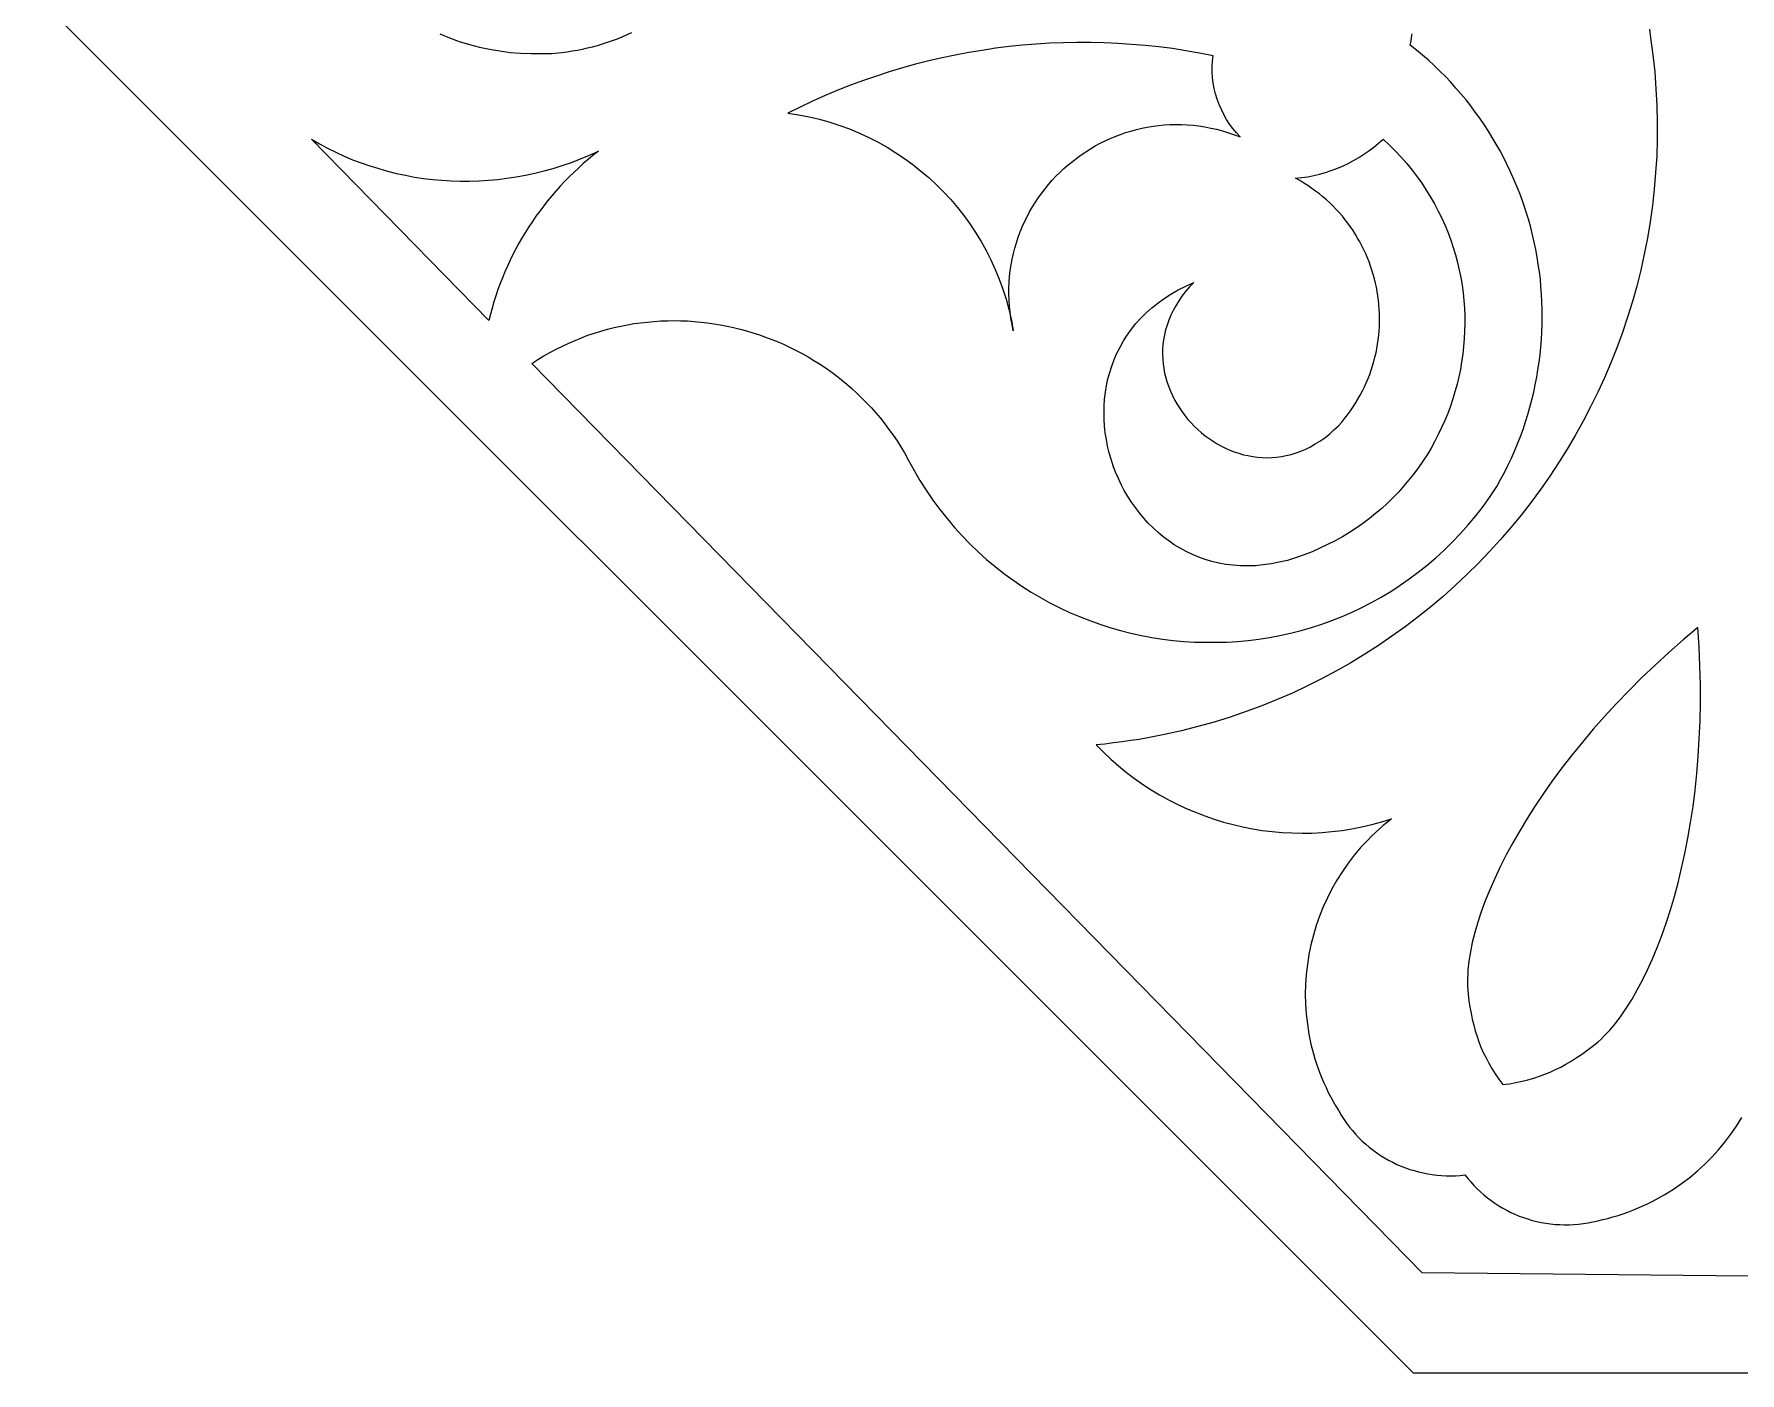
# Model space of a CAD drawing. Extents: x -3069 to -2029, y 258 to 1298.
# Drawn here: x -2711.5 to -2603.3, y 597.2 to 682.1 of the extents above; entities that cross this region are included whole.
import ezdxf

# ---------------------------------------------------------------- set-up
doc = ezdxf.new("R2010")
doc.units = 0
doc.layers.add('LAYER_1', color=18, linetype='CONTINUOUS')
doc.layers.add('LAYER_2', color=174, linetype='CONTINUOUS')

msp = doc.modelspace()

# ---------------------------------------------------------------- linework, layer by layer
at = {"layer": 'LAYER_1'}
for points in [[(-2685.79, 682.15), (-2685.17, 681.9), (-2684.55, 681.68), (-2683.91, 681.49), (-2683.27, 681.32), (-2682.62, 681.18), (-2681.97, 681.07), (-2681.32, 680.98), (-2680.66, 680.93), (-2680, 680.9), (-2679.34, 680.9), (-2678.68, 680.92), (-2678.03, 680.98), (-2677.7, 681.02), (-2677.38, 681.07), (-2677.05, 681.13), (-2676.73, 681.19), (-2676.41, 681.26), (-2676.09, 681.34), (-2675.77, 681.42), (-2675.45, 681.52), (-2675.14, 681.62), (-2674.82, 681.73), (-2674.51, 681.85), (-2674.21, 681.97), (-2673.9, 682.11), (-2673.6, 682.25)], [(-2609, 682.45), (-2608.92, 681.91), (-2608.77, 680.83), (-2608.66, 679.75), (-2608.58, 678.67), (-2608.52, 677.6), (-2608.5, 676.53), (-2608.5, 675.46), (-2608.53, 674.4), (-2608.6, 673.35), (-2608.69, 672.3), (-2608.8, 671.26), (-2608.95, 670.22), (-2609.12, 669.19), (-2609.32, 668.17), (-2609.55, 667.16), (-2609.8, 666.15), (-2610.08, 665.16), (-2610.38, 664.17), (-2610.71, 663.19), (-2611.07, 662.23), (-2611.44, 661.27), (-2611.85, 660.33), (-2612.27, 659.4), (-2612.73, 658.48), (-2613.2, 657.57), (-2613.7, 656.67), (-2614.21, 655.79), (-2614.76, 654.93), (-2615.32, 654.07), (-2615.91, 653.24), (-2616.51, 652.42), (-2617.14, 651.61), (-2617.79, 650.82), (-2618.46, 650.05), (-2619.15, 649.29), (-2619.85, 648.55), (-2620.58, 647.83), (-2621.33, 647.13), (-2622.1, 646.44), (-2622.88, 645.78), (-2623.68, 645.14), (-2624.5, 644.51), (-2625.34, 643.91), (-2626.19, 643.33), (-2627.06, 642.77), (-2627.95, 642.23), (-2628.86, 641.72), (-2629.77, 641.23), (-2630.71, 640.76), (-2631.66, 640.31), (-2632.62, 639.89), (-2633.6, 639.5), (-2634.6, 639.13), (-2635.61, 638.78), (-2636.63, 638.47), (-2637.66, 638.18), (-2638.71, 637.91), (-2639.77, 637.68), (-2640.3, 637.57), (-2640.84, 637.47), (-2641.38, 637.37), (-2641.92, 637.29), (-2642.47, 637.21), (-2643.02, 637.14), (-2643.57, 637.07), (-2644.12, 637.02), (-2643.66, 636.55), (-2643.19, 636.11), (-2642.7, 635.68), (-2642.2, 635.27), (-2641.69, 634.89), (-2641.17, 634.52), (-2640.63, 634.17), (-2640.09, 633.84), (-2639.53, 633.54), (-2638.97, 633.25), (-2638.4, 632.98), (-2637.82, 632.74), (-2637.23, 632.51), (-2636.63, 632.3), (-2636.03, 632.12), (-2635.42, 631.96), (-2634.81, 631.81), (-2634.19, 631.69), (-2633.57, 631.59), (-2632.94, 631.52), (-2632.31, 631.46), (-2631.68, 631.43), (-2631.05, 631.41), (-2630.42, 631.42), (-2629.78, 631.46), (-2629.15, 631.51), (-2628.51, 631.59), (-2627.88, 631.69), (-2627.25, 631.81), (-2626.62, 631.96), (-2625.99, 632.13), (-2625.37, 632.32), (-2625.63, 632.11), (-2625.89, 631.9), (-2626.14, 631.68), (-2626.39, 631.46), (-2626.63, 631.23), (-2626.86, 631), (-2627.09, 630.76), (-2627.31, 630.52), (-2627.52, 630.27), (-2627.73, 630.02), (-2627.93, 629.76), (-2628.12, 629.51), (-2628.49, 628.98), (-2628.84, 628.43), (-2629.15, 627.88), (-2629.44, 627.31), (-2629.71, 626.73), (-2629.94, 626.14), (-2630.15, 625.55), (-2630.33, 624.94), (-2630.49, 624.33), (-2630.62, 623.71), (-2630.71, 623.08), (-2630.78, 622.45), (-2630.83, 621.82), (-2630.84, 621.19), (-2630.83, 620.55), (-2630.78, 619.92), (-2630.71, 619.28), (-2630.61, 618.65), (-2630.48, 618.02), (-2630.32, 617.4), (-2630.23, 617.09), (-2630.13, 616.78), (-2630.02, 616.47), (-2629.91, 616.17), (-2629.79, 615.86), (-2629.66, 615.56), (-2629.52, 615.26), (-2629.38, 614.96), (-2629.22, 614.66), (-2629.07, 614.37), (-2628.9, 614.08), (-2628.72, 613.79), (-2628.57, 613.52), (-2628.4, 613.26), (-2628.22, 613.01), (-2628.04, 612.76), (-2627.85, 612.53), (-2627.65, 612.3), (-2627.44, 612.08), (-2627.23, 611.87), (-2627, 611.67), (-2626.78, 611.48), (-2626.54, 611.29), (-2626.3, 611.12), (-2626.06, 610.96), (-2625.81, 610.8), (-2625.55, 610.66), (-2625.29, 610.52), (-2625.03, 610.39), (-2624.76, 610.28), (-2624.48, 610.17), (-2624.21, 610.07), (-2623.93, 609.99), (-2623.65, 609.91), (-2623.36, 609.84), (-2623.07, 609.79), (-2622.78, 609.74), (-2622.49, 609.71), (-2622.2, 609.68), (-2621.9, 609.67), (-2621.61, 609.67), (-2621.31, 609.67), (-2621.01, 609.69), (-2620.72, 609.72), (-2620.53, 609.49), (-2620.34, 609.27), (-2620.14, 609.05), (-2619.94, 608.84), (-2619.72, 608.64), (-2619.5, 608.45), (-2619.28, 608.26), (-2619.04, 608.09), (-2618.8, 607.92), (-2618.56, 607.76), (-2618.31, 607.61), (-2618.05, 607.47), (-2617.79, 607.34), (-2617.53, 607.22), (-2617.26, 607.11), (-2616.99, 607.01), (-2616.71, 606.92), (-2616.43, 606.83), (-2616.15, 606.76), (-2615.86, 606.7), (-2615.57, 606.65), (-2615.28, 606.61), (-2614.98, 606.58), (-2614.69, 606.56), (-2614.39, 606.55), (-2614.09, 606.55), (-2613.79, 606.56), (-2613.49, 606.59), (-2613.19, 606.63), (-2612.89, 606.67), (-2612.58, 606.73), (-2612.28, 606.81), (-2611.95, 606.88), (-2611.63, 606.96), (-2611.31, 607.05), (-2610.99, 607.14), (-2610.67, 607.25), (-2610.36, 607.36), (-2610.05, 607.47), (-2609.75, 607.6), (-2609.45, 607.73), (-2609.16, 607.86), (-2608.86, 608), (-2608.58, 608.15), (-2608.02, 608.47), (-2607.47, 608.81), (-2606.95, 609.17), (-2606.44, 609.56), (-2605.95, 609.97), (-2605.48, 610.4), (-2605.04, 610.85), (-2604.61, 611.31), (-2604.2, 611.8), (-2603.82, 612.3), (-2603.46, 612.82), (-2603.13, 613.36)], [(-2542.61, 602.68), (-2623.43, 603.51), (-2679.95, 661.23), (-2679.56, 661.48), (-2679.18, 661.71), (-2678.79, 661.93), (-2678.4, 662.14), (-2678, 662.34), (-2677.6, 662.53), (-2677.2, 662.7), (-2676.79, 662.87), (-2676.38, 663.02), (-2675.97, 663.16), (-2675.56, 663.29), (-2675.14, 663.4), (-2674.72, 663.51), (-2674.3, 663.6), (-2673.88, 663.68), (-2673.46, 663.76), (-2673.04, 663.82), (-2672.61, 663.86), (-2672.19, 663.9), (-2671.76, 663.93), (-2671.34, 663.94), (-2670.91, 663.95), (-2670.49, 663.94), (-2670.07, 663.93), (-2669.64, 663.9), (-2669.22, 663.86), (-2668.8, 663.81), (-2668.38, 663.75), (-2667.96, 663.68), (-2667.55, 663.61), (-2667.13, 663.51), (-2666.72, 663.41), (-2666.31, 663.3), (-2665.91, 663.18), (-2665.5, 663.05), (-2665.1, 662.91), (-2664.7, 662.76), (-2664.31, 662.6), (-2663.92, 662.43), (-2663.54, 662.25), (-2663.16, 662.06), (-2662.78, 661.86), (-2662.41, 661.65), (-2662.04, 661.43), (-2661.68, 661.2), (-2661.32, 660.97), (-2660.97, 660.72), (-2660.63, 660.46), (-2660.29, 660.2), (-2659.95, 659.92), (-2659.63, 659.64), (-2659.31, 659.35), (-2658.99, 659.04), (-2658.69, 658.73), (-2658.39, 658.41), (-2658.1, 658.09), (-2657.81, 657.75), (-2657.54, 657.4), (-2657.27, 657.05), (-2657.01, 656.69), (-2656.76, 656.32), (-2656.52, 655.94), (-2656.29, 655.55), (-2656.07, 655.15), (-2655.7, 654.47), (-2655.31, 653.81), (-2654.9, 653.18), (-2654.48, 652.56), (-2654.04, 651.96), (-2653.58, 651.38), (-2653.11, 650.82), (-2652.62, 650.28), (-2652.12, 649.77), (-2651.61, 649.27), (-2651.08, 648.79), (-2650.53, 648.34), (-2649.98, 647.9), (-2649.41, 647.49), (-2648.84, 647.09), (-2648.25, 646.72), (-2647.65, 646.37), (-2647.05, 646.03), (-2646.43, 645.72), (-2645.81, 645.43), (-2645.17, 645.16), (-2644.53, 644.91), (-2643.89, 644.68), (-2643.24, 644.47), (-2642.58, 644.28), (-2641.92, 644.11), (-2641.25, 643.97), (-2640.58, 643.84), (-2639.91, 643.74), (-2639.23, 643.65), (-2638.55, 643.59), (-2637.87, 643.55), (-2637.19, 643.53), (-2636.51, 643.53), (-2635.83, 643.55), (-2635.15, 643.59), (-2634.47, 643.65), (-2633.79, 643.74), (-2633.12, 643.84), (-2632.45, 643.97), (-2631.78, 644.12), (-2631.11, 644.29), (-2630.45, 644.48), (-2629.8, 644.69), (-2629.15, 644.92), (-2628.51, 645.17), (-2627.87, 645.45), (-2627.25, 645.75), (-2626.63, 646.06), (-2626.02, 646.4), (-2625.41, 646.76), (-2624.82, 647.15), (-2624.24, 647.55), (-2623.67, 647.98), (-2623.11, 648.42), (-2622.56, 648.89), (-2622.03, 649.38), (-2621.51, 649.89), (-2621, 650.43), (-2620.5, 650.98), (-2620.02, 651.56), (-2619.56, 652.16), (-2619.11, 652.78), (-2618.68, 653.42), (-2618.44, 653.86), (-2618.2, 654.31), (-2617.98, 654.76), (-2617.76, 655.21), (-2617.56, 655.67), (-2617.37, 656.13), (-2617.19, 656.59), (-2617.02, 657.05), (-2616.86, 657.52), (-2616.72, 657.99), (-2616.58, 658.46), (-2616.46, 658.93), (-2616.34, 659.4), (-2616.24, 659.88), (-2616.15, 660.36), (-2616.07, 660.83), (-2616, 661.31), (-2615.94, 661.79), (-2615.89, 662.27), (-2615.85, 662.75), (-2615.82, 663.23), (-2615.81, 663.71), (-2615.8, 664.19), (-2615.8, 664.67), (-2615.82, 665.14), (-2615.84, 665.62), (-2615.88, 666.1), (-2615.92, 666.58), (-2615.98, 667.05), (-2616.05, 667.52), (-2616.12, 667.99), (-2616.21, 668.46), (-2616.31, 668.93), (-2616.42, 669.4), (-2616.53, 669.86), (-2616.66, 670.32), (-2616.8, 670.78), (-2616.95, 671.23), (-2617.1, 671.68), (-2617.27, 672.13), (-2617.45, 672.58), (-2617.64, 673.02), (-2617.83, 673.45), (-2618.04, 673.89), (-2618.26, 674.32), (-2618.48, 674.74), (-2618.72, 675.16), (-2618.97, 675.58), (-2619.22, 675.99), (-2619.49, 676.4), (-2619.76, 676.8), (-2620.05, 677.19), (-2620.34, 677.58), (-2620.64, 677.96), (-2620.96, 678.34), (-2621.28, 678.71), (-2621.61, 679.08), (-2621.95, 679.44), (-2622.3, 679.79), (-2622.66, 680.14), (-2623.03, 680.48), (-2623.41, 680.81), (-2623.79, 681.13), (-2624.19, 681.45), (-2624.13, 681.69), (-2624.09, 681.93), (-2624.05, 682.16)]]:
    msp.add_lwpolyline(points, dxfattribs=at)
for points in [[(-2634.97, 675.61), (-2635.21, 675.87), (-2635.44, 676.15), (-2635.65, 676.43), (-2635.84, 676.73), (-2636.01, 677.04), (-2636.17, 677.35), (-2636.31, 677.68), (-2636.43, 678.01), (-2636.54, 678.34), (-2636.62, 678.68), (-2636.68, 679.03), (-2636.73, 679.38), (-2636.75, 679.73), (-2636.76, 680.08), (-2636.74, 680.43), (-2636.7, 680.77), (-2637.56, 680.94), (-2638.42, 681.09), (-2639.28, 681.22), (-2640.15, 681.33), (-2641.01, 681.42), (-2641.88, 681.49), (-2642.74, 681.55), (-2643.61, 681.59), (-2644.47, 681.61), (-2645.34, 681.61), (-2646.2, 681.59), (-2647.07, 681.56), (-2647.93, 681.51), (-2648.79, 681.43), (-2649.65, 681.35), (-2650.5, 681.24), (-2651.36, 681.11), (-2652.21, 680.97), (-2653.06, 680.81), (-2653.9, 680.63), (-2654.75, 680.44), (-2655.58, 680.23), (-2656.42, 679.99), (-2657.25, 679.75), (-2658.07, 679.48), (-2658.89, 679.2), (-2659.71, 678.89), (-2660.52, 678.58), (-2661.32, 678.24), (-2662.12, 677.89), (-2662.91, 677.51), (-2663.69, 677.13), (-2663.01, 677.02), (-2662.34, 676.89), (-2661.68, 676.74), (-2661.03, 676.56), (-2660.39, 676.35), (-2659.77, 676.12), (-2659.15, 675.86), (-2658.55, 675.58), (-2657.96, 675.28), (-2657.39, 674.96), (-2656.83, 674.61), (-2656.28, 674.25), (-2655.75, 673.86), (-2655.24, 673.45), (-2654.74, 673.03), (-2654.26, 672.58), (-2653.8, 672.12), (-2653.35, 671.64), (-2652.93, 671.14), (-2652.52, 670.62), (-2652.13, 670.09), (-2651.77, 669.54), (-2651.42, 668.98), (-2651.1, 668.4), (-2650.8, 667.81), (-2650.53, 667.2), (-2650.27, 666.58), (-2650.04, 665.95), (-2649.84, 665.31), (-2649.66, 664.65), (-2649.5, 663.99), (-2649.38, 663.31), (-2649.46, 663.71), (-2649.53, 664.1), (-2649.58, 664.49), (-2649.62, 664.88), (-2649.65, 665.26), (-2649.66, 665.64), (-2649.66, 666.02), (-2649.64, 666.39), (-2649.61, 666.76), (-2649.57, 667.13), (-2649.52, 667.5), (-2649.45, 667.85), (-2649.37, 668.21), (-2649.28, 668.56), (-2649.18, 668.9), (-2649.07, 669.24), (-2648.94, 669.58), (-2648.81, 669.91), (-2648.66, 670.23), (-2648.5, 670.55), (-2648.34, 670.86), (-2648.16, 671.17), (-2647.97, 671.47), (-2647.78, 671.76), (-2647.57, 672.05), (-2647.36, 672.32), (-2647.14, 672.6), (-2646.91, 672.86), (-2646.67, 673.12), (-2646.42, 673.36), (-2646.16, 673.6), (-2645.9, 673.84), (-2645.63, 674.06), (-2645.35, 674.27), (-2645.07, 674.48), (-2644.78, 674.67), (-2644.48, 674.86), (-2644.18, 675.04), (-2643.87, 675.21), (-2643.55, 675.36), (-2643.23, 675.51), (-2642.91, 675.65), (-2642.58, 675.77), (-2642.25, 675.89), (-2641.91, 675.99), (-2641.56, 676.09), (-2641.22, 676.17), (-2640.87, 676.24), (-2640.51, 676.3), (-2640.16, 676.34), (-2639.8, 676.38), (-2639.44, 676.4), (-2639.07, 676.41), (-2638.7, 676.4), (-2638.33, 676.39), (-2637.96, 676.36), (-2637.59, 676.31), (-2637.22, 676.25), (-2636.84, 676.18), (-2636.47, 676.1), (-2636.09, 676), (-2635.72, 675.88), (-2635.34, 675.75)], [(-2693.94, 675.47), (-2693.43, 675.18), (-2692.91, 674.9), (-2692.39, 674.64), (-2691.86, 674.4), (-2691.32, 674.17), (-2690.77, 673.96), (-2690.22, 673.77), (-2689.66, 673.6), (-2689.1, 673.44), (-2688.54, 673.3), (-2687.97, 673.18), (-2687.39, 673.07), (-2686.81, 672.98), (-2686.23, 672.91), (-2685.65, 672.86), (-2685.06, 672.82), (-2684.47, 672.81), (-2683.89, 672.81), (-2683.3, 672.83), (-2682.7, 672.86), (-2682.11, 672.92), (-2681.52, 672.99), (-2680.93, 673.08), (-2680.34, 673.19), (-2679.76, 673.31), (-2679.17, 673.46), (-2678.59, 673.62), (-2678.01, 673.8), (-2677.43, 674), (-2676.86, 674.22), (-2676.29, 674.45), (-2675.72, 674.71), (-2676.05, 674.45), (-2676.37, 674.19), (-2676.68, 673.92), (-2676.98, 673.64), (-2677.28, 673.36), (-2677.58, 673.08), (-2677.86, 672.78), (-2678.14, 672.48), (-2678.42, 672.18), (-2678.68, 671.87), (-2678.94, 671.56), (-2679.19, 671.24), (-2679.44, 670.91), (-2679.68, 670.58), (-2679.91, 670.25), (-2680.13, 669.91), (-2680.35, 669.57), (-2680.56, 669.22), (-2680.76, 668.87), (-2680.96, 668.51), (-2681.14, 668.15), (-2681.32, 667.79), (-2681.49, 667.42), (-2681.66, 667.05), (-2681.81, 666.67), (-2681.96, 666.3), (-2682.1, 665.92), (-2682.23, 665.53), (-2682.35, 665.14), (-2682.47, 664.75), (-2682.57, 664.36), (-2682.67, 663.97)], [(-2628.74, 657.28), (-2628.53, 657.51), (-2628.34, 657.75), (-2628.16, 657.98), (-2627.98, 658.23), (-2627.81, 658.47), (-2627.65, 658.72), (-2627.5, 658.97), (-2627.35, 659.23), (-2627.22, 659.49), (-2627.09, 659.75), (-2626.97, 660.01), (-2626.86, 660.28), (-2626.75, 660.54), (-2626.66, 660.81), (-2626.57, 661.08), (-2626.49, 661.36), (-2626.42, 661.63), (-2626.35, 661.91), (-2626.3, 662.18), (-2626.25, 662.46), (-2626.21, 662.74), (-2626.18, 663.02), (-2626.15, 663.29), (-2626.14, 663.57), (-2626.13, 663.85), (-2626.13, 664.13), (-2626.13, 664.41), (-2626.15, 664.69), (-2626.17, 664.97), (-2626.2, 665.25), (-2626.23, 665.52), (-2626.28, 665.8), (-2626.33, 666.07), (-2626.39, 666.34), (-2626.45, 666.61), (-2626.53, 666.88), (-2626.61, 667.15), (-2626.7, 667.41), (-2626.79, 667.68), (-2626.89, 667.94), (-2627, 668.19), (-2627.12, 668.45), (-2627.25, 668.7), (-2627.38, 668.95), (-2627.52, 669.19), (-2627.66, 669.43), (-2627.81, 669.67), (-2627.97, 669.91), (-2628.14, 670.14), (-2628.31, 670.36), (-2628.49, 670.58), (-2628.68, 670.8), (-2628.88, 671.01), (-2629.08, 671.22), (-2629.29, 671.42), (-2629.5, 671.62), (-2629.72, 671.81), (-2629.95, 672), (-2630.19, 672.18), (-2630.43, 672.35), (-2630.68, 672.52), (-2630.93, 672.68), (-2631.19, 672.84), (-2631.46, 672.99), (-2631.07, 673.03), (-2630.69, 673.09), (-2630.31, 673.16), (-2629.93, 673.25), (-2629.56, 673.36), (-2629.19, 673.48), (-2628.83, 673.61), (-2628.47, 673.76), (-2628.12, 673.93), (-2627.78, 674.11), (-2627.45, 674.3), (-2627.12, 674.51), (-2626.8, 674.73), (-2626.49, 674.96), (-2626.19, 675.21), (-2625.9, 675.47), (-2625.5, 675.09), (-2625.11, 674.71), (-2624.75, 674.32), (-2624.4, 673.92), (-2624.06, 673.51), (-2623.74, 673.09), (-2623.44, 672.67), (-2623.16, 672.24), (-2622.89, 671.8), (-2622.63, 671.36), (-2622.4, 670.91), (-2622.17, 670.45), (-2621.97, 669.99), (-2621.78, 669.53), (-2621.61, 669.06), (-2621.45, 668.59), (-2621.31, 668.12), (-2621.18, 667.64), (-2621.07, 667.16), (-2620.97, 666.68), (-2620.89, 666.2), (-2620.83, 665.71), (-2620.78, 665.22), (-2620.74, 664.74), (-2620.72, 664.25), (-2620.72, 663.76), (-2620.73, 663.28), (-2620.75, 662.79), (-2620.79, 662.3), (-2620.85, 661.82), (-2620.92, 661.34), (-2621, 660.86), (-2621.1, 660.39), (-2621.21, 659.91), (-2621.34, 659.44), (-2621.48, 658.98), (-2621.63, 658.52), (-2621.8, 658.06), (-2621.99, 657.61), (-2622.19, 657.16), (-2622.4, 656.72), (-2622.62, 656.29), (-2622.86, 655.86), (-2623.11, 655.44), (-2623.38, 655.03), (-2623.66, 654.62), (-2623.95, 654.22), (-2624.26, 653.84), (-2624.58, 653.46), (-2624.91, 653.08), (-2625.26, 652.72), (-2625.62, 652.37), (-2625.99, 652.03), (-2626.38, 651.7), (-2626.77, 651.38), (-2627.18, 651.08), (-2627.61, 650.78), (-2628.04, 650.5), (-2628.49, 650.23), (-2628.95, 649.97), (-2629.43, 649.73), (-2629.92, 649.5), (-2630.41, 649.28), (-2630.92, 649.08), (-2631.46, 648.89), (-2631.98, 648.73), (-2632.5, 648.61), (-2633.01, 648.51), (-2633.51, 648.44), (-2634, 648.39), (-2634.49, 648.38), (-2634.96, 648.39), (-2635.43, 648.42), (-2635.89, 648.48), (-2636.33, 648.56), (-2636.77, 648.67), (-2637.2, 648.79), (-2637.61, 648.94), (-2638.01, 649.11), (-2638.41, 649.29), (-2638.79, 649.5), (-2639.16, 649.72), (-2639.51, 649.97), (-2639.86, 650.22), (-2640.19, 650.5), (-2640.5, 650.79), (-2640.81, 651.09), (-2641.1, 651.41), (-2641.37, 651.74), (-2641.63, 652.08), (-2641.88, 652.43), (-2642.11, 652.79), (-2642.33, 653.17), (-2642.53, 653.55), (-2642.71, 653.94), (-2642.88, 654.34), (-2643.03, 654.74), (-2643.17, 655.15), (-2643.29, 655.56), (-2643.39, 655.98), (-2643.47, 656.41), (-2643.54, 656.83), (-2643.58, 657.26), (-2643.61, 657.69), (-2643.62, 658.12), (-2643.61, 658.55), (-2643.58, 658.97), (-2643.53, 659.4), (-2643.46, 659.83), (-2643.37, 660.25), (-2643.26, 660.66), (-2643.13, 661.07), (-2642.98, 661.48), (-2642.8, 661.88), (-2642.6, 662.27), (-2642.39, 662.66), (-2642.14, 663.03), (-2641.88, 663.4), (-2641.59, 663.76), (-2641.28, 664.1), (-2640.95, 664.44), (-2640.59, 664.76), (-2640.21, 665.07), (-2639.8, 665.36), (-2639.37, 665.64), (-2638.91, 665.9), (-2638.43, 666.15), (-2637.92, 666.38), (-2638.19, 666.09), (-2638.44, 665.8), (-2638.67, 665.5), (-2638.88, 665.2), (-2639.07, 664.9), (-2639.24, 664.59), (-2639.38, 664.29), (-2639.51, 663.98), (-2639.62, 663.67), (-2639.71, 663.36), (-2639.79, 663.05), (-2639.84, 662.74), (-2639.88, 662.43), (-2639.9, 662.12), (-2639.91, 661.82), (-2639.89, 661.51), (-2639.87, 661.21), (-2639.82, 660.91), (-2639.77, 660.62), (-2639.7, 660.32), (-2639.61, 660.03), (-2639.51, 659.75), (-2639.4, 659.47), (-2639.28, 659.2), (-2639.14, 658.93), (-2638.99, 658.66), (-2638.83, 658.41), (-2638.66, 658.16), (-2638.48, 657.92), (-2638.29, 657.68), (-2638.09, 657.46), (-2637.87, 657.24), (-2637.66, 657.03), (-2637.43, 656.83), (-2637.19, 656.64), (-2636.95, 656.46), (-2636.7, 656.29), (-2636.44, 656.13), (-2636.17, 655.99), (-2635.9, 655.85), (-2635.63, 655.73), (-2635.35, 655.62), (-2635.06, 655.53), (-2634.77, 655.44), (-2634.48, 655.38), (-2634.18, 655.32), (-2633.88, 655.28), (-2633.58, 655.26), (-2633.28, 655.25), (-2632.97, 655.26), (-2632.66, 655.28), (-2632.36, 655.32), (-2632.05, 655.38), (-2631.74, 655.46), (-2631.43, 655.55), (-2631.12, 655.66), (-2630.81, 655.79), (-2630.51, 655.94), (-2630.21, 656.12), (-2629.91, 656.31), (-2629.61, 656.52), (-2629.31, 656.75), (-2629.02, 657.01)], [(-2605.92, 644.47), (-2606.86, 643.68), (-2607.77, 642.89), (-2608.64, 642.08), (-2609.49, 641.28), (-2610.3, 640.46), (-2611.09, 639.65), (-2611.84, 638.83), (-2612.56, 638.01), (-2613.25, 637.19), (-2613.92, 636.37), (-2614.55, 635.56), (-2615.15, 634.75), (-2615.71, 633.94), (-2616.25, 633.14), (-2616.76, 632.35), (-2617.23, 631.56), (-2617.67, 630.79), (-2618.09, 630.03), (-2618.47, 629.28), (-2618.81, 628.54), (-2619.13, 627.82), (-2619.42, 627.12), (-2619.67, 626.43), (-2619.89, 625.76), (-2620.08, 625.11), (-2620.24, 624.48), (-2620.36, 623.87), (-2620.46, 623.29), (-2620.52, 622.73), (-2620.53, 622.46), (-2620.54, 622.19), (-2620.55, 621.94), (-2620.54, 621.69), (-2620.53, 621.44), (-2620.5, 621.21), (-2620.45, 620.78), (-2620.39, 620.37), (-2620.32, 619.98), (-2620.24, 619.6), (-2620.15, 619.23), (-2620.06, 618.86), (-2619.94, 618.51), (-2619.82, 618.17), (-2619.69, 617.82), (-2619.54, 617.49), (-2619.37, 617.15), (-2619.19, 616.82), (-2619, 616.48), (-2618.79, 616.14), (-2618.56, 615.8), (-2618.31, 615.45), (-2617.88, 615.51), (-2617.48, 615.58), (-2617.08, 615.67), (-2616.71, 615.76), (-2616.34, 615.86), (-2615.98, 615.98), (-2615.64, 616.11), (-2615.3, 616.25), (-2614.96, 616.4), (-2614.63, 616.56), (-2614.3, 616.74), (-2613.97, 616.94), (-2613.64, 617.15), (-2613.31, 617.37), (-2612.97, 617.61), (-2612.63, 617.87), (-2612.44, 618.02), (-2612.26, 618.17), (-2612.07, 618.34), (-2611.89, 618.52), (-2611.7, 618.71), (-2611.52, 618.91), (-2611.16, 619.34), (-2610.8, 619.81), (-2610.45, 620.32), (-2610.1, 620.87), (-2609.77, 621.46), (-2609.43, 622.08), (-2609.11, 622.74), (-2608.8, 623.43), (-2608.5, 624.16), (-2608.21, 624.92), (-2607.93, 625.71), (-2607.66, 626.54), (-2607.41, 627.39), (-2607.17, 628.27), (-2606.95, 629.19), (-2606.75, 630.13), (-2606.56, 631.09), (-2606.39, 632.09), (-2606.23, 633.1), (-2606.1, 634.15), (-2605.99, 635.21), (-2605.9, 636.3), (-2605.83, 637.41), (-2605.78, 638.54), (-2605.76, 639.69), (-2605.76, 640.86), (-2605.79, 642.04), (-2605.84, 643.25)]]:
    msp.add_lwpolyline(points, close=True, dxfattribs=at)
at = {"layer": 'LAYER_2'}
msp.add_lwpolyline([(-2729.79, 702.94), (-2624, 597.15), (-2474.39, 597.15), (-2368.59, 702.94), (-2368.59, 852.56), (-2474.39, 958.35), (-2624, 958.35), (-2729.79, 852.56)], close=True, dxfattribs=at)

doc.saveas('drawing.dxf')
